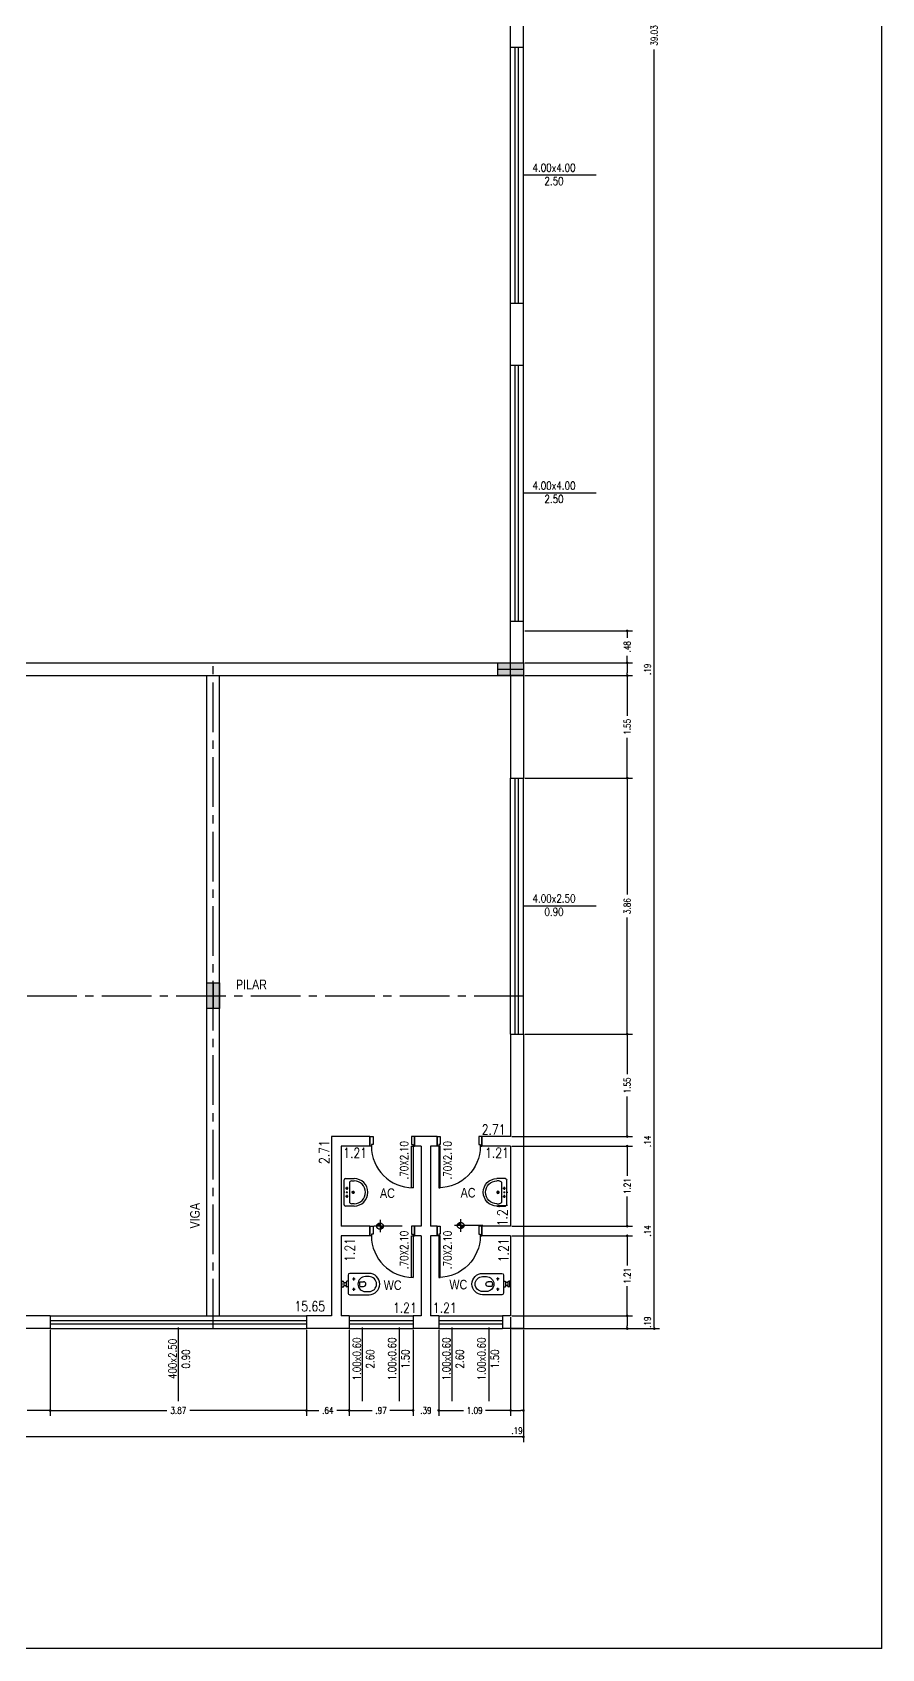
# Model space of a CAD drawing. Extents: x -4780 to 4154, y -1673 to 3208.
# Drawn here: x 899.28 to 912.11, y -478.19 to -453.79 of the extents above; entities that cross this region are included whole.
import ezdxf
from ezdxf.enums import TextEntityAlignment as Align

# ---------------------------------------------------------------- set-up
doc = ezdxf.new("R2010")
doc.units = 0
doc.header["$MEASUREMENT"] = 0
doc.header["$PDMODE"] = 34
doc.linetypes.add('CENTER2', pattern=[1.125, 0.75, -0.125, 0.125, -0.125])
for name, color, linetype in [('BIBLIOT', 1, 'Continuous'), ('COTAS', 5, 'Continuous'), ('FUND-ESTACA20T', 30, 'Continuous'), ('PENA01', 1, 'Continuous'), ('PENA02', 2, 'Continuous'), ('PENA025', 8, 'Continuous'), ('pena06', 4, 'Continuous'), ('VERMELHA', 10, 'Continuous')]:
    doc.layers.add(name, color=color, linetype=linetype)
doc.styles.add('ARIAL', font='txt', dxfattribs={"height": 0.35277})
doc.styles.add('ROMANS', font='romand.shx', dxfattribs={"width": 0.8})
doc.styles.add('STYLE1', font='romand.shx', dxfattribs={"width": 0.8})
doc.dimstyles.new('CORTE100', dxfattribs={"dimtxt": 0.1, "dimasz": 0.04, "dimexe": 0.08, "dimexo": 0.02, "dimgap": 0.05, "dimtad": 0, "dimzin": 4, "dimdsep": 46, "dimtxsty": 'ROMANS', "dimblk1": 'DOT', "dimblk2": 'DOT', "dimsah": 1, "dimcen": 0.09, "dimclrd": 30, "dimclre": 30, "dimclrt": 5, "dimadec": 0, "dimazin": 0, "dimtfac": 1, "dimtofl": 0, "dimtmove": 2, "dimatfit": 3, "dimldrblk": 'DOT', "dimfxl": 1, "dimtolj": 1, "dimtzin": 0, "dimarcsym": 0})
doc.dimstyles.new('INTERNA', dxfattribs={"dimscale": 0, "dimtxt": 0.15, "dimasz": 0.1, "dimexe": 0.1, "dimexo": 0.16, "dimgap": 0.09, "dimtad": 1, "dimzin": 4, "dimdsep": 46, "dimtxsty": 'ROMANS', "dimblk1": 'OBLIQUE', "dimblk2": 'OBLIQUE', "dimsah": 1, "dimcen": 0.09, "dimse1": 1, "dimse2": 1, "dimsd1": 1, "dimsd2": 1, "dimclrd": 4, "dimclre": 4, "dimadec": 0, "dimazin": 0, "dimtfac": 0.666667, "dimtofl": 0, "dimtmove": 2, "dimatfit": 3, "dimldrblk": 'OBLIQUE', "dimfxl": 1, "dimtolj": 1, "dimtzin": 0, "dimarcsym": 0})

# ---------------------------------------------------------------- blocks, each defined once
blk = doc.blocks.new('BACIA-5')
for p, q in [((-0.167, 0.438), (-0.167, 0.137)), ((-0.117, 0.438), (-0.117, 0.38)), ((-0.036, 0.292), (-0.036, 0.352)), ((0.036, 0.292), (0.036, 0.352)), ((0.117, 0.38), (0.117, 0.438)), ((0.166, 0.137), (0.166, 0.438)), ((-0.14, 0.11), (0.139, 0.11)), ((-0.058, 0.2), (-0.104, 0.2)), ((-0.081, 0.177), (-0.081, 0.223)), ((-0.045, 0.11), (-0.045, 0.092)), ((-0.045, 0.011), (-0.045, 0.029)), ((0.045, 0.011), (-0.045, 0.011)), ((-0.032, 0.078), (0.032, 0.078)), ((-0.032, 0.042), (0.032, 0.042)), ((-0.023, 0.042), (-0.023, 0.078)), ((0, 0.02), (0, 0)), ((0.022, 0.042), (0.022, 0.078)), ((0.045, 0.11), (0.045, 0.092)), ((0.045, 0.011), (0.045, 0.029)), ((0.104, 0.2), (0.058, 0.2)), ((0.081, 0.177), (0.081, 0.223))]:
    blk.add_line(p, q)
for centre in [(-0.081, 0.2), (0.081, 0.2)]:
    blk.add_circle(centre, 0.009)
for centre, radius, start, end in [((0, 0.438), 0.167, 0, 180), ((0, 0.438), 0.117, 0, 180), ((0, 0.38), 0.117, 180, 0), ((0, 0.352), 0.036, 0, 180), ((0, 0.388), 0.102, 249.3708, 290.6292), ((-0.14, 0.137), 0.027, 180, 270), ((-0.032, 0.092), 0.0135, 180, 270), ((-0.032, 0.029), 0.0135, 90, 180), ((0.032, 0.092), 0.0135, 270, 0), ((0.032, 0.029), 0.0135, 0, 90), ((0.139, 0.137), 0.027, 270, 0)]:
    blk.add_arc(centre, radius, start, end)
blk = doc.blocks.new('Lavatpeq')
for p, q in [((-0.193, 0), (0.193, 0)), ((0, -0.012), (0, 0.012)), ((-0.214, -0.156), (-0.214, -0.021)), ((-0.178, -0.156), (-0.178, -0.119)), ((0.143, -0.084), (-0.143, -0.084)), ((-0.041, -0.042), (-0.085, -0.042)), ((-0.063, -0.064), (-0.063, -0.02)), ((0.025, -0.14), (-0.025, -0.14)), ((0.012, -0.042), (-0.012, -0.042)), ((0, -0.054), (0, -0.03)), ((0, -0.165), (0, -0.114)), ((0.085, -0.042), (0.041, -0.042)), ((0.063, -0.064), (0.063, -0.02)), ((0.178, -0.119), (0.178, -0.156)), ((0.214, -0.021), (0.214, -0.156))]:
    blk.add_line(p, q)
for centre, radius in [((-0.063, -0.042), 0.0123), ((0, -0.14), 0.0158), ((0, -0.042), 0.007), ((0, -0.14), 0.00525), ((0.063, -0.042), 0.0123)]:
    blk.add_circle(centre, radius)
for centre, radius, start, end in [((-0.193, -0.021), 0.021, 90, 180), ((0, -0.156), 0.214, 180, 0), ((-0.143, -0.119), 0.035, 90, 180), ((0, -0.156), 0.178, 180, 0), ((0.143, -0.119), 0.035, 0, 90), ((0.193, -0.021), 0.021, 0, 90)]:
    blk.add_arc(centre, radius, start, end)
blk = doc.blocks.new('P6015')
for points in [[(0.025, 0.153), (0.025, 0.803), (0.05, 0.803), (0.05, 0.153)], [(0.05, 0.003), (0.05, 0.128), (0.025, 0.128), (0.025, 0.153), (0, 0.153), (0, 0.003)], [(0.65, 0.003), (0.65, 0.128), (0.675, 0.128), (0.675, 0.153), (0.7, 0.153), (0.7, 0.003)]]:
    blk.add_lwpolyline(points, close=True)
blk.add_arc((0.025, 0.153), 0.65, 0, 90)
blk = doc.blocks.new('DOT')
at = {"layer": 'PENA01', "color": 0, "linetype": 'ByBlock'}
blk.add_line((-0.5, 0), (-1, 0), dxfattribs=at)
at = {"layer": 'PENA01', "color": 0, "linetype": 'ByBlock', "const_width": 0.5}
blk.add_lwpolyline([(-0.25, 0, 1), (0.25, 0, 1)], format="xyb", close=True, dxfattribs=at)
blk = doc.blocks.new('*D393')
at = {"color": 30, "linetype": 'Continuous', "lineweight": -2, "transparency": 16777216}
for p, q in [((898.587, -473.376), (898.587, -474.671)), ((899.553, -473.376), (899.553, -474.671)), ((898.627, -474.591), (898.936, -474.591)), ((899.513, -474.591), (899.204, -474.591))]:
    blk.add_line(p, q, dxfattribs=at)
at = {"layer": 'DEFPOINTS', "color": 0, "linetype": 'Continuous', "transparency": 16777216}
for p in [(898.587, -473.356), (899.553, -473.356), (899.553, -474.591)]:
    blk.add_point(p, dxfattribs=at)
at = {"color": 30, "linetype": 'Continuous', "lineweight": -2, "transparency": 16777216, "xscale": 0.04, "yscale": 0.04, "zscale": 0.04, "rotation": 180}
blk.add_blockref('DOT', (898.587, -474.591), dxfattribs=at)
at = {"color": 30, "linetype": 'Continuous', "lineweight": -2, "transparency": 16777216, "xscale": 0.04, "yscale": 0.04, "zscale": 0.04}
blk.add_blockref('DOT', (899.553, -474.591), dxfattribs=at)
at = {"color": 5, "linetype": 'Continuous', "transparency": 16777216, "insert": (899.07, -474.591), "char_height": 0.1, "attachment_point": 5, "style": 'ROMANS'}
blk.add_mtext('\\A1;.97', dxfattribs=at)
blk = doc.blocks.new('*D394')
at = {"color": 30, "linetype": 'Continuous', "lineweight": -2, "transparency": 16777216}
for p, q in [((899.553, -473.395), (899.553, -474.671)), ((903.424, -473.376), (903.424, -474.671)), ((899.593, -474.591), (901.315, -474.591)), ((903.384, -474.591), (901.662, -474.591))]:
    blk.add_line(p, q, dxfattribs=at)
at = {"layer": 'DEFPOINTS', "color": 0, "linetype": 'Continuous', "transparency": 16777216}
for p in [(899.553, -473.375), (903.424, -473.356), (903.424, -474.591)]:
    blk.add_point(p, dxfattribs=at)
at = {"color": 30, "linetype": 'Continuous', "lineweight": -2, "transparency": 16777216, "xscale": 0.04, "yscale": 0.04, "zscale": 0.04, "rotation": 180}
blk.add_blockref('DOT', (899.553, -474.591), dxfattribs=at)
at = {"color": 30, "linetype": 'Continuous', "lineweight": -2, "transparency": 16777216, "xscale": 0.04, "yscale": 0.04, "zscale": 0.04}
blk.add_blockref('DOT', (903.424, -474.591), dxfattribs=at)
at = {"color": 5, "linetype": 'Continuous', "transparency": 16777216, "insert": (901.489, -474.591), "char_height": 0.1, "attachment_point": 5, "style": 'ROMANS'}
blk.add_mtext('\\A1;3.87', dxfattribs=at)
blk = doc.blocks.new('*D395')
at = {"color": 30, "linetype": 'Continuous', "lineweight": -2, "transparency": 16777216}
for p, q in [((903.424, -473.376), (903.424, -474.671)), ((904.067, -473.376), (904.067, -474.671)), ((903.464, -474.591), (903.61, -474.591)), ((904.027, -474.591), (903.881, -474.591))]:
    blk.add_line(p, q, dxfattribs=at)
at = {"layer": 'DEFPOINTS', "color": 0, "linetype": 'Continuous', "transparency": 16777216}
for p in [(903.424, -473.356), (904.067, -473.356), (904.067, -474.591)]:
    blk.add_point(p, dxfattribs=at)
at = {"color": 30, "linetype": 'Continuous', "lineweight": -2, "transparency": 16777216, "xscale": 0.04, "yscale": 0.04, "zscale": 0.04, "rotation": 180}
blk.add_blockref('DOT', (903.424, -474.591), dxfattribs=at)
at = {"color": 30, "linetype": 'Continuous', "lineweight": -2, "transparency": 16777216, "xscale": 0.04, "yscale": 0.04, "zscale": 0.04}
blk.add_blockref('DOT', (904.067, -474.591), dxfattribs=at)
at = {"color": 5, "linetype": 'Continuous', "transparency": 16777216, "insert": (903.746, -474.591), "char_height": 0.1, "attachment_point": 5, "style": 'ROMANS'}
blk.add_mtext('\\A1;.64', dxfattribs=at)
blk = doc.blocks.new('*D396')
at = {"color": 30, "linetype": 'Continuous', "lineweight": -2, "transparency": 16777216}
for p, q in [((904.067, -473.376), (904.067, -474.671)), ((905.033, -473.376), (905.033, -474.671)), ((904.107, -474.591), (904.416, -474.591)), ((904.993, -474.591), (904.684, -474.591))]:
    blk.add_line(p, q, dxfattribs=at)
at = {"layer": 'DEFPOINTS', "color": 0, "linetype": 'Continuous', "transparency": 16777216}
for p in [(904.067, -473.356), (905.033, -473.356), (904.067, -474.591)]:
    blk.add_point(p, dxfattribs=at)
at = {"color": 30, "linetype": 'Continuous', "lineweight": -2, "transparency": 16777216, "xscale": 0.04, "yscale": 0.04, "zscale": 0.04, "rotation": 180}
blk.add_blockref('DOT', (904.067, -474.591), dxfattribs=at)
at = {"color": 30, "linetype": 'Continuous', "lineweight": -2, "transparency": 16777216, "xscale": 0.04, "yscale": 0.04, "zscale": 0.04}
blk.add_blockref('DOT', (905.033, -474.591), dxfattribs=at)
at = {"color": 5, "linetype": 'Continuous', "transparency": 16777216, "insert": (904.55, -474.591), "char_height": 0.1, "attachment_point": 5, "style": 'ROMANS'}
blk.add_mtext('\\A1;.97', dxfattribs=at)
blk = doc.blocks.new('*D397')
at = {"color": 30, "linetype": 'Continuous', "lineweight": -2, "transparency": 16777216}
for p, q in [((905.033, -473.376), (905.033, -474.671)), ((905.42, -473.376), (905.42, -474.671)), ((904.993, -474.591), (904.953, -474.591)), ((905.46, -474.591), (905.5, -474.591))]:
    blk.add_line(p, q, dxfattribs=at)
at = {"layer": 'DEFPOINTS', "color": 0, "linetype": 'Continuous', "transparency": 16777216}
for p in [(905.033, -473.356), (905.42, -473.356), (905.42, -474.591)]:
    blk.add_point(p, dxfattribs=at)
at = {"color": 30, "linetype": 'Continuous', "lineweight": -2, "transparency": 16777216, "xscale": 0.04, "yscale": 0.04, "zscale": 0.04}
blk.add_blockref('DOT', (905.033, -474.591), dxfattribs=at)
at = {"color": 30, "linetype": 'Continuous', "lineweight": -2, "transparency": 16777216, "xscale": 0.04, "yscale": 0.04, "zscale": 0.04, "rotation": 180}
blk.add_blockref('DOT', (905.42, -474.591), dxfattribs=at)
at = {"color": 5, "linetype": 'Continuous', "transparency": 16777216, "insert": (905.227, -474.591), "char_height": 0.1, "attachment_point": 5, "style": 'ROMANS'}
blk.add_mtext('\\A1;.39', dxfattribs=at)
blk = doc.blocks.new('*D398')
at = {"color": 30, "linetype": 'Continuous', "lineweight": -2, "transparency": 16777216}
for p, q in [((906.507, -473.183), (906.507, -474.671)), ((905.42, -474.32), (905.42, -474.671)), ((905.46, -474.591), (905.797, -474.591)), ((906.467, -474.591), (906.129, -474.591))]:
    blk.add_line(p, q, dxfattribs=at)
at = {"layer": 'DEFPOINTS', "color": 0, "linetype": 'Continuous', "transparency": 16777216}
for p in [(906.507, -473.163), (905.42, -474.3), (905.42, -474.591)]:
    blk.add_point(p, dxfattribs=at)
at = {"color": 30, "linetype": 'Continuous', "lineweight": -2, "transparency": 16777216, "xscale": 0.04, "yscale": 0.04, "zscale": 0.04, "rotation": 180}
blk.add_blockref('DOT', (905.42, -474.591), dxfattribs=at)
at = {"color": 30, "linetype": 'Continuous', "lineweight": -2, "transparency": 16777216, "xscale": 0.04, "yscale": 0.04, "zscale": 0.04}
blk.add_blockref('DOT', (906.507, -474.591), dxfattribs=at)
at = {"color": 5, "linetype": 'Continuous', "transparency": 16777216, "insert": (905.963, -474.591), "char_height": 0.1, "attachment_point": 5, "style": 'ROMANS'}
blk.add_mtext('\\A1;1.09', dxfattribs=at)
blk = doc.blocks.new('*D399')
at = {"color": 30, "linetype": 'Continuous', "lineweight": -2, "transparency": 16777216}
for p, q in [((906.507, -473.183), (906.507, -474.671)), ((906.7, -473.376), (906.7, -474.671)), ((906.547, -474.591), (906.66, -474.591))]:
    blk.add_line(p, q, dxfattribs=at)
at = {"layer": 'DEFPOINTS', "color": 0, "linetype": 'Continuous', "transparency": 16777216}
for p in [(906.507, -473.163), (906.7, -473.356), (906.7, -474.591)]:
    blk.add_point(p, dxfattribs=at)
at = {"color": 30, "linetype": 'Continuous', "lineweight": -2, "transparency": 16777216, "xscale": 0.04, "yscale": 0.04, "zscale": 0.04, "rotation": 180}
blk.add_blockref('DOT', (906.507, -474.591), dxfattribs=at)
at = {"color": 30, "linetype": 'Continuous', "lineweight": -2, "transparency": 16777216, "xscale": 0.04, "yscale": 0.04, "zscale": 0.04}
blk.add_blockref('DOT', (906.7, -474.591), dxfattribs=at)
at = {"color": 5, "linetype": 'Continuous', "transparency": 16777216, "insert": (906.603, -474.896), "char_height": 0.1, "attachment_point": 5, "style": 'ROMANS'}
blk.add_mtext('\\A1;.19', dxfattribs=at)
blk = doc.blocks.new('*D414')
at = {"color": 30, "linetype": 'Continuous', "lineweight": -2, "transparency": 16777216}
for p, q in [((887.957, -474.611), (887.957, -475.071)), ((906.7, -474.611), (906.7, -475.071)), ((887.997, -474.991), (897.12, -474.991)), ((906.66, -474.991), (897.537, -474.991))]:
    blk.add_line(p, q, dxfattribs=at)
at = {"layer": 'DEFPOINTS', "color": 0, "linetype": 'Continuous', "transparency": 16777216}
for p in [(887.957, -474.591), (906.7, -474.591), (906.7, -474.991)]:
    blk.add_point(p, dxfattribs=at)
at = {"color": 30, "linetype": 'Continuous', "lineweight": -2, "transparency": 16777216, "xscale": 0.04, "yscale": 0.04, "zscale": 0.04, "rotation": 180}
blk.add_blockref('DOT', (887.957, -474.991), dxfattribs=at)
at = {"color": 30, "linetype": 'Continuous', "lineweight": -2, "transparency": 16777216, "xscale": 0.04, "yscale": 0.04, "zscale": 0.04}
blk.add_blockref('DOT', (906.7, -474.991), dxfattribs=at)
at = {"color": 5, "linetype": 'Continuous', "transparency": 16777216, "insert": (897.329, -474.991), "char_height": 0.1, "attachment_point": 5, "style": 'ROMANS'}
blk.add_mtext('\\A1;18.74', dxfattribs=at)
blk = doc.blocks.new('*D425')
at = {"color": 30, "linetype": 'Continuous', "lineweight": -2, "transparency": 16777216}
for p, q in [((906.72, -462.825), (908.347, -462.825)), ((908.267, -462.865), (908.267, -462.933)), ((908.267, -463.268), (908.267, -463.201)), ((906.72, -463.308), (908.347, -463.308))]:
    blk.add_line(p, q, dxfattribs=at)
at = {"layer": 'DEFPOINTS', "color": 0, "linetype": 'Continuous', "transparency": 16777216}
for p in [(906.7, -462.825), (906.7, -463.308), (908.267, -463.308)]:
    blk.add_point(p, dxfattribs=at)
at = {"color": 30, "linetype": 'Continuous', "lineweight": -2, "transparency": 16777216, "xscale": 0.04, "yscale": 0.04, "zscale": 0.04}
for p, rotation in [((908.267, -462.825), 90), ((908.267, -463.308), 270)]:
    blk.add_blockref('DOT', p, dxfattribs=dict(at, rotation=rotation))
at = {"color": 5, "linetype": 'Continuous', "transparency": 16777216, "insert": (908.267, -463.067), "char_height": 0.1, "attachment_point": 5, "rotation": 90, "style": 'ROMANS'}
blk.add_mtext('\\A1;.48', dxfattribs=at)
blk = doc.blocks.new('*D426')
at = {"color": 30, "linetype": 'Continuous', "lineweight": -2, "transparency": 16777216}
for p, q in [((906.72, -463.308), (908.347, -463.308)), ((908.267, -463.348), (908.267, -463.461)), ((906.72, -463.501), (908.347, -463.501))]:
    blk.add_line(p, q, dxfattribs=at)
at = {"layer": 'DEFPOINTS', "color": 0, "linetype": 'Continuous', "transparency": 16777216}
for p in [(906.7, -463.308), (906.7, -463.501), (908.267, -463.501)]:
    blk.add_point(p, dxfattribs=at)
at = {"color": 30, "linetype": 'Continuous', "lineweight": -2, "transparency": 16777216, "xscale": 0.04, "yscale": 0.04, "zscale": 0.04}
for p, rotation in [((908.267, -463.308), 90), ((908.267, -463.501), 270)]:
    blk.add_blockref('DOT', p, dxfattribs=dict(at, rotation=rotation))
at = {"color": 5, "linetype": 'Continuous', "transparency": 16777216, "insert": (908.572, -463.405), "char_height": 0.1, "attachment_point": 5, "rotation": 90, "style": 'ROMANS'}
blk.add_mtext('\\A1;.19', dxfattribs=at)
blk = doc.blocks.new('*D427')
at = {"color": 30, "linetype": 'Continuous', "lineweight": -2, "transparency": 16777216}
for p, q in [((906.72, -463.501), (908.347, -463.501)), ((908.267, -463.541), (908.267, -464.106)), ((908.267, -465.007), (908.267, -464.442)), ((906.72, -465.047), (908.347, -465.047))]:
    blk.add_line(p, q, dxfattribs=at)
at = {"layer": 'DEFPOINTS', "color": 0, "linetype": 'Continuous', "transparency": 16777216}
for p in [(906.7, -463.501), (906.7, -465.047), (908.267, -465.047)]:
    blk.add_point(p, dxfattribs=at)
at = {"color": 30, "linetype": 'Continuous', "lineweight": -2, "transparency": 16777216, "xscale": 0.04, "yscale": 0.04, "zscale": 0.04}
for p, rotation in [((908.267, -463.501), 90), ((908.267, -465.047), 270)]:
    blk.add_blockref('DOT', p, dxfattribs=dict(at, rotation=rotation))
at = {"color": 5, "linetype": 'Continuous', "transparency": 16777216, "insert": (908.267, -464.274), "char_height": 0.1, "attachment_point": 5, "rotation": 90, "style": 'ROMANS'}
blk.add_mtext('\\A1;1.55', dxfattribs=at)
blk = doc.blocks.new('*D428')
at = {"color": 30, "linetype": 'Continuous', "lineweight": -2, "transparency": 16777216}
for p, q in [((906.72, -465.047), (908.347, -465.047)), ((908.267, -465.087), (908.267, -466.806)), ((908.267, -468.872), (908.267, -467.153)), ((906.72, -468.912), (908.347, -468.912))]:
    blk.add_line(p, q, dxfattribs=at)
at = {"layer": 'DEFPOINTS', "color": 0, "linetype": 'Continuous', "transparency": 16777216}
for p in [(906.7, -465.047), (906.7, -468.912), (908.267, -468.912)]:
    blk.add_point(p, dxfattribs=at)
at = {"color": 30, "linetype": 'Continuous', "lineweight": -2, "transparency": 16777216, "xscale": 0.04, "yscale": 0.04, "zscale": 0.04}
for p, rotation in [((908.267, -465.047), 90), ((908.267, -468.912), 270)]:
    blk.add_blockref('DOT', p, dxfattribs=dict(at, rotation=rotation))
at = {"color": 5, "linetype": 'Continuous', "transparency": 16777216, "insert": (908.267, -466.979), "char_height": 0.1, "attachment_point": 5, "rotation": 90, "style": 'ROMANS'}
blk.add_mtext('\\A1;3.86', dxfattribs=at)
blk = doc.blocks.new('*D429')
at = {"color": 30, "linetype": 'Continuous', "lineweight": -2, "transparency": 16777216}
for p, q in [((906.72, -468.912), (908.347, -468.912)), ((908.267, -468.952), (908.267, -469.516)), ((908.267, -470.417), (908.267, -469.853)), ((906.527, -470.457), (908.347, -470.457))]:
    blk.add_line(p, q, dxfattribs=at)
at = {"layer": 'DEFPOINTS', "color": 0, "linetype": 'Continuous', "transparency": 16777216}
for p in [(906.7, -468.912), (906.507, -470.457), (908.267, -470.457)]:
    blk.add_point(p, dxfattribs=at)
at = {"color": 30, "linetype": 'Continuous', "lineweight": -2, "transparency": 16777216, "xscale": 0.04, "yscale": 0.04, "zscale": 0.04}
for p, rotation in [((908.267, -468.912), 90), ((908.267, -470.457), 270)]:
    blk.add_blockref('DOT', p, dxfattribs=dict(at, rotation=rotation))
at = {"color": 5, "linetype": 'Continuous', "transparency": 16777216, "insert": (908.267, -469.685), "char_height": 0.1, "attachment_point": 5, "rotation": 90, "style": 'ROMANS'}
blk.add_mtext('\\A1;1.55', dxfattribs=at)
blk = doc.blocks.new('*D430')
at = {"color": 30, "linetype": 'Continuous', "lineweight": -2, "transparency": 16777216}
for p, q in [((906.527, -470.457), (908.347, -470.457)), ((908.267, -470.417), (908.267, -470.377)), ((906.527, -470.602), (908.347, -470.602)), ((908.267, -470.642), (908.267, -470.682))]:
    blk.add_line(p, q, dxfattribs=at)
at = {"layer": 'DEFPOINTS', "color": 0, "linetype": 'Continuous', "transparency": 16777216}
for p in [(906.507, -470.457), (906.507, -470.602), (908.267, -470.602)]:
    blk.add_point(p, dxfattribs=at)
at = {"color": 30, "linetype": 'Continuous', "lineweight": -2, "transparency": 16777216, "xscale": 0.04, "yscale": 0.04, "zscale": 0.04}
for p, rotation in [((908.267, -470.457), 270), ((908.267, -470.602), 90)]:
    blk.add_blockref('DOT', p, dxfattribs=dict(at, rotation=rotation))
at = {"color": 5, "linetype": 'Continuous', "transparency": 16777216, "insert": (908.572, -470.53), "char_height": 0.1, "attachment_point": 5, "rotation": 90, "style": 'ROMANS'}
blk.add_mtext('\\A1;.14', dxfattribs=at)
blk = doc.blocks.new('*D431')
at = {"color": 30, "linetype": 'Continuous', "lineweight": -2, "transparency": 16777216}
for p, q in [((906.527, -470.602), (908.347, -470.602)), ((908.267, -470.642), (908.267, -471.05)), ((908.267, -471.77), (908.267, -471.363)), ((906.527, -471.81), (908.347, -471.81))]:
    blk.add_line(p, q, dxfattribs=at)
at = {"layer": 'DEFPOINTS', "color": 0, "linetype": 'Continuous', "transparency": 16777216}
for p in [(906.507, -470.602), (906.507, -471.81), (908.267, -471.81)]:
    blk.add_point(p, dxfattribs=at)
at = {"color": 30, "linetype": 'Continuous', "lineweight": -2, "transparency": 16777216, "xscale": 0.04, "yscale": 0.04, "zscale": 0.04}
for p, rotation in [((908.267, -470.602), 90), ((908.267, -471.81), 270)]:
    blk.add_blockref('DOT', p, dxfattribs=dict(at, rotation=rotation))
at = {"color": 5, "linetype": 'Continuous', "transparency": 16777216, "insert": (908.267, -471.206), "char_height": 0.1, "attachment_point": 5, "rotation": 90, "style": 'ROMANS'}
blk.add_mtext('\\A1;1.21', dxfattribs=at)
blk = doc.blocks.new('*D432')
at = {"color": 30, "linetype": 'Continuous', "lineweight": -2, "transparency": 16777216}
for p, q in [((908.267, -471.77), (908.267, -471.73)), ((906.527, -471.81), (908.347, -471.81)), ((906.527, -471.955), (908.347, -471.955)), ((908.267, -471.995), (908.267, -472.035))]:
    blk.add_line(p, q, dxfattribs=at)
at = {"layer": 'DEFPOINTS', "color": 0, "linetype": 'Continuous', "transparency": 16777216}
for p in [(906.507, -471.81), (906.507, -471.955), (908.267, -471.955)]:
    blk.add_point(p, dxfattribs=at)
at = {"color": 30, "linetype": 'Continuous', "lineweight": -2, "transparency": 16777216, "xscale": 0.04, "yscale": 0.04, "zscale": 0.04}
for p, rotation in [((908.267, -471.81), 270), ((908.267, -471.955), 90)]:
    blk.add_blockref('DOT', p, dxfattribs=dict(at, rotation=rotation))
at = {"color": 5, "linetype": 'Continuous', "transparency": 16777216, "insert": (908.572, -471.882), "char_height": 0.1, "attachment_point": 5, "rotation": 90, "style": 'ROMANS'}
blk.add_mtext('\\A1;.14', dxfattribs=at)
blk = doc.blocks.new('*D433')
at = {"color": 30, "linetype": 'Continuous', "lineweight": -2, "transparency": 16777216}
for p, q in [((906.527, -471.955), (908.347, -471.955)), ((908.267, -471.995), (908.267, -472.402)), ((908.267, -473.123), (908.267, -472.715)), ((906.527, -473.163), (908.347, -473.163))]:
    blk.add_line(p, q, dxfattribs=at)
at = {"layer": 'DEFPOINTS', "color": 0, "linetype": 'Continuous', "transparency": 16777216}
for p in [(906.507, -471.955), (906.507, -473.163), (908.267, -473.163)]:
    blk.add_point(p, dxfattribs=at)
at = {"color": 30, "linetype": 'Continuous', "lineweight": -2, "transparency": 16777216, "xscale": 0.04, "yscale": 0.04, "zscale": 0.04}
for p, rotation in [((908.267, -471.955), 90), ((908.267, -473.163), 270)]:
    blk.add_blockref('DOT', p, dxfattribs=dict(at, rotation=rotation))
at = {"color": 5, "linetype": 'Continuous', "transparency": 16777216, "insert": (908.267, -472.559), "char_height": 0.1, "attachment_point": 5, "rotation": 90, "style": 'ROMANS'}
blk.add_mtext('\\A1;1.21', dxfattribs=at)
blk = doc.blocks.new('*D434')
at = {"color": 30, "linetype": 'Continuous', "lineweight": -2, "transparency": 16777216}
for p, q in [((906.527, -473.163), (908.347, -473.163)), ((908.267, -473.203), (908.267, -473.316)), ((906.527, -473.356), (908.347, -473.356))]:
    blk.add_line(p, q, dxfattribs=at)
at = {"layer": 'DEFPOINTS', "color": 0, "linetype": 'Continuous', "transparency": 16777216}
for p in [(906.507, -473.163), (906.507, -473.356), (908.267, -473.356)]:
    blk.add_point(p, dxfattribs=at)
at = {"color": 30, "linetype": 'Continuous', "lineweight": -2, "transparency": 16777216, "xscale": 0.04, "yscale": 0.04, "zscale": 0.04}
for p, rotation in [((908.267, -473.163), 90), ((908.267, -473.356), 270)]:
    blk.add_blockref('DOT', p, dxfattribs=dict(at, rotation=rotation))
at = {"color": 5, "linetype": 'Continuous', "transparency": 16777216, "insert": (908.572, -473.259), "char_height": 0.1, "attachment_point": 5, "rotation": 90, "style": 'ROMANS'}
blk.add_mtext('\\A1;.19', dxfattribs=at)
blk = doc.blocks.new('*D435')
at = {"color": 30, "linetype": 'Continuous', "lineweight": -2, "transparency": 16777216}
for p, q in [((908.287, -434.325), (908.756, -434.325)), ((908.676, -434.365), (908.676, -453.628)), ((908.676, -473.316), (908.676, -454.052)), ((908.287, -473.356), (908.756, -473.356))]:
    blk.add_line(p, q, dxfattribs=at)
at = {"layer": 'DEFPOINTS', "color": 0, "linetype": 'Continuous', "transparency": 16777216}
for p in [(908.267, -434.325), (908.267, -473.356), (908.676, -473.356)]:
    blk.add_point(p, dxfattribs=at)
at = {"color": 30, "linetype": 'Continuous', "lineweight": -2, "transparency": 16777216, "xscale": 0.04, "yscale": 0.04, "zscale": 0.04}
for p, rotation in [((908.676, -434.325), 90), ((908.676, -473.356), 270)]:
    blk.add_blockref('DOT', p, dxfattribs=dict(at, rotation=rotation))
at = {"color": 5, "linetype": 'Continuous', "transparency": 16777216, "insert": (908.676, -453.84), "char_height": 0.1, "attachment_point": 5, "rotation": 90, "style": 'ROMANS'}
blk.add_mtext('\\A1;39.03', dxfattribs=at)
blk = doc.blocks.new('*D436')
at = {"layer": 'DEFPOINTS', "color": 0, "linetype": 'Continuous', "transparency": 16777216}
for p in [(888.151, -473.163), (903.801, -473.018), (903.801, -473.163)]:
    blk.add_point(p, dxfattribs=at)
at = {"layer": 'COTAS', "color": 0, "linetype": 'Continuous', "transparency": 16777216, "insert": (903.473, -473.018), "char_height": 0.15, "attachment_point": 5, "style": 'ROMANS'}
blk.add_mtext('\\A1;15.65', dxfattribs=at)
blk = doc.blocks.new('_OBLIQUE')
at = {"color": 0, "linetype": 'ByBlock'}
blk.add_line((-0.5, -0.5), (0.5, 0.5), dxfattribs=at)
blk = doc.blocks.new('*D437')
at = {"layer": 'DEFPOINTS', "color": 0, "linetype": 'Continuous', "transparency": 16777216}
for p in [(903.801, -470.457), (903.692, -473.163), (903.801, -473.163)]:
    blk.add_point(p, dxfattribs=at)
at = {"layer": 'COTAS', "color": 0, "linetype": 'Continuous', "transparency": 16777216, "insert": (903.692, -470.693), "char_height": 0.15, "attachment_point": 5, "rotation": 90, "style": 'ROMANS'}
blk.add_mtext('\\A1;2.71', dxfattribs=at)
blk = doc.blocks.new('*D438')
at = {"layer": 'DEFPOINTS', "color": 0, "linetype": 'Continuous', "transparency": 16777216}
for p in [(903.801, -470.457), (906.507, -470.351), (906.507, -470.457)]:
    blk.add_point(p, dxfattribs=at)
at = {"layer": 'COTAS', "color": 0, "linetype": 'Continuous', "transparency": 16777216, "insert": (906.25, -470.351), "char_height": 0.15, "attachment_point": 5, "style": 'ROMANS'}
blk.add_mtext('\\A1;2.71', dxfattribs=at)
blk = doc.blocks.new('*D439')
at = {"layer": 'DEFPOINTS', "color": 0, "linetype": 'Continuous', "transparency": 16777216}
for p in [(903.946, -470.602), (903.946, -470.705), (905.154, -470.602)]:
    blk.add_point(p, dxfattribs=at)
at = {"layer": 'COTAS', "color": 0, "linetype": 'Continuous', "transparency": 16777216, "insert": (904.158, -470.705), "char_height": 0.15, "attachment_point": 5, "style": 'ROMANS'}
blk.add_mtext('\\A1;1.21', dxfattribs=at)
blk = doc.blocks.new('*D440')
at = {"layer": 'DEFPOINTS', "color": 0, "linetype": 'Continuous', "transparency": 16777216}
for p in [(905.299, -470.602), (906.507, -470.602), (906.507, -470.702)]:
    blk.add_point(p, dxfattribs=at)
at = {"layer": 'COTAS', "color": 0, "linetype": 'Continuous', "transparency": 16777216, "insert": (906.3, -470.702), "char_height": 0.15, "attachment_point": 5, "style": 'ROMANS'}
blk.add_mtext('\\A1;1.21', dxfattribs=at)
blk = doc.blocks.new('*D441')
at = {"layer": 'DEFPOINTS', "color": 0, "linetype": 'Continuous', "transparency": 16777216}
for p in [(906.507, -470.602), (906.382, -471.81), (906.507, -471.81)]:
    blk.add_point(p, dxfattribs=at)
at = {"layer": 'COTAS', "color": 0, "linetype": 'Continuous', "transparency": 16777216, "insert": (906.382, -471.632), "char_height": 0.15, "attachment_point": 5, "rotation": 90, "style": 'ROMANS'}
blk.add_mtext('\\A1;1.21', dxfattribs=at)
blk = doc.blocks.new('*D442')
at = {"layer": 'DEFPOINTS', "color": 0, "linetype": 'Continuous', "transparency": 16777216}
for p in [(906.4, -471.955), (906.526, -471.955), (906.526, -473.163)]:
    blk.add_point(p, dxfattribs=at)
at = {"layer": 'COTAS', "color": 0, "linetype": 'Continuous', "transparency": 16777216, "insert": (906.4, -472.174), "char_height": 0.15, "attachment_point": 5, "rotation": 90, "style": 'ROMANS'}
blk.add_mtext('\\A1;1.21', dxfattribs=at)
blk = doc.blocks.new('*D443')
at = {"layer": 'DEFPOINTS', "color": 0, "linetype": 'Continuous', "transparency": 16777216}
for p in [(903.946, -471.955), (903.946, -473.163), (904.077, -473.163)]:
    blk.add_point(p, dxfattribs=at)
at = {"layer": 'COTAS', "color": 0, "linetype": 'Continuous', "transparency": 16777216, "insert": (904.077, -472.169), "char_height": 0.15, "attachment_point": 5, "rotation": 90, "style": 'ROMANS'}
blk.add_mtext('\\A1;1.21', dxfattribs=at)
blk = doc.blocks.new('*D444')
at = {"layer": 'DEFPOINTS', "color": 0, "linetype": 'Continuous', "transparency": 16777216}
for p in [(903.946, -473.163), (905.154, -473.041), (905.154, -473.163)]:
    blk.add_point(p, dxfattribs=at)
at = {"layer": 'COTAS', "color": 0, "linetype": 'Continuous', "transparency": 16777216, "insert": (904.91, -473.041), "char_height": 0.15, "attachment_point": 5, "style": 'ROMANS'}
blk.add_mtext('\\A1;1.21', dxfattribs=at)
blk = doc.blocks.new('*D445')
at = {"layer": 'DEFPOINTS', "color": 0, "linetype": 'Continuous', "transparency": 16777216}
for p in [(905.299, -473.042), (905.299, -473.163), (906.507, -473.163)]:
    blk.add_point(p, dxfattribs=at)
at = {"layer": 'COTAS', "color": 0, "linetype": 'Continuous', "transparency": 16777216, "insert": (905.513, -473.042), "char_height": 0.15, "attachment_point": 5, "style": 'ROMANS'}
blk.add_mtext('\\A1;1.21', dxfattribs=at)
blk = doc.blocks.new('*D447')
at = {"layer": 'DEFPOINTS', "color": 0, "linetype": 'Continuous', "transparency": 16777216}
for p in [(888.151, -463.501), (906.507, -463.501), (906.507, -463.646)]:
    blk.add_point(p, dxfattribs=at)
at = {"layer": 'COTAS', "color": 0, "linetype": 'Continuous', "transparency": 16777216, "insert": (898.759, -463.646), "char_height": 0.15, "attachment_point": 5, "style": 'ROMANS'}
blk.add_mtext('\\A1;18.36', dxfattribs=at)

msp = doc.modelspace()

# ---------------------------------------------------------------- hatches: boundary and pattern name
at = {"layer": 'COTAS', "linetype": 'Continuous'}
h = msp.add_hatch(color=256, dxfattribs=at)
h.paths.add_polyline_path([(902.014, -468.139), (901.918, -468.139), (901.918, -468.332), (902.014, -468.332)])
h.paths.add_polyline_path([(902.111, -468.139), (902.014, -468.139), (902.014, -468.332), (902.111, -468.332)])
h.paths.add_polyline_path([(902.111, -468.332), (902.014, -468.332), (902.014, -468.525), (902.111, -468.525)])
h.paths.add_polyline_path([(902.014, -468.332), (901.918, -468.332), (901.918, -468.525), (902.014, -468.525)])
at = {"layer": 'FUND-ESTACA20T', "linetype": 'Continuous'}
h = msp.add_hatch(color=256, dxfattribs=at)
h.paths.add_polyline_path([(906.507, -463.308), (906.507, -463.405), (906.7, -463.405), (906.7, -463.308)])
h.paths.add_polyline_path([(906.507, -463.405), (906.507, -463.501), (906.7, -463.501), (906.7, -463.405)])
h.paths.add_polyline_path([(906.313, -463.405), (906.313, -463.501), (906.507, -463.501), (906.507, -463.405)])
h.paths.add_polyline_path([(906.313, -463.308), (906.313, -463.405), (906.507, -463.405), (906.507, -463.308)])
at = {"layer": 'PENA01'}
h = msp.add_hatch(color=256, dxfattribs=at)
h.paths.add_polyline_path([(904.484, -471.808), (904.532, -471.808), (904.534, -471.807), (904.534, -471.759, 0.414214)])
h.paths.add_polyline_path([(904.534, -471.808), (904.534, -471.858, 0.414214), (904.583, -471.808)])
h = msp.add_hatch(color=256, dxfattribs=at)
h.paths.add_polyline_path([(905.702, -471.8), (905.75, -471.8), (905.752, -471.799), (905.752, -471.751, 0.414214)])
h.paths.add_polyline_path([(905.752, -471.8), (905.752, -471.85, 0.414214), (905.801, -471.8)])
at = {"layer": 'VERMELHA'}
for points in [[(906.7, -455.939, 1), (906.7, -455.961, 1)], [(906.7, -460.737, 1), (906.7, -460.759, 1)], [(906.7, -466.969, 1), (906.7, -466.99, 1)], [(901.499, -473.352, 1), (901.478, -473.352, 1)], [(901.499, -473.352, 1), (901.478, -473.352, 1)], [(904.281, -473.352, 1), (904.26, -473.352, 1)], [(904.819, -473.352, -1), (904.841, -473.352, -1)], [(905.634, -473.352, 1), (905.612, -473.352, 1)], [(906.172, -473.352, -1), (906.193, -473.352, -1)]]:
    msp.add_hatch(color=256, dxfattribs=at).paths.add_polyline_path(points)

# ---------------------------------------------------------------- linework, layer by layer
at = {"layer": 'COTAS', "linetype": 'Continuous'}
for p, q in [((901.918, -468.139), (902.111, -468.139)), ((901.918, -468.525), (901.918, -468.139)), ((901.918, -468.332), (902.111, -468.332)), ((902.014, -468.139), (902.014, -468.525)), ((902.111, -468.139), (902.111, -468.525)), ((902.111, -468.525), (901.918, -468.525))]:
    msp.add_line(p, q, dxfattribs=at)
at = {"layer": 'FUND-ESTACA20T', "linetype": 'Continuous'}
for p, q in [((906.313, -463.308), (906.7, -463.308)), ((906.313, -463.501), (906.313, -463.308)), ((906.313, -463.405), (906.7, -463.405)), ((906.507, -463.501), (906.507, -463.308)), ((906.7, -463.308), (906.7, -463.501)), ((906.7, -463.501), (906.313, -463.501))]:
    msp.add_line(p, q, dxfattribs=at)
at = {"layer": 'PENA01'}
for p, q in [((906.507, -457.882), (906.507, -454.018)), ((906.7, -457.882), (906.7, -454.018)), ((907.8, -455.95), (906.689, -455.95)), ((906.507, -462.68), (906.507, -458.816)), ((906.7, -462.68), (906.7, -458.816)), ((907.8, -460.748), (906.689, -460.748)), ((906.507, -468.912), (906.507, -465.047)), ((906.7, -468.912), (906.7, -465.047)), ((907.8, -466.979), (906.689, -466.979)), ((904.534, -471.714), (904.534, -471.902)), ((905.752, -471.706), (905.752, -471.895)), ((904.869, -471.808), (904.441, -471.808)), ((904.532, -471.808), (904.534, -471.807)), ((906.087, -471.8), (905.658, -471.8)), ((905.75, -471.8), (905.752, -471.799)), ((899.553, -473.163), (903.424, -473.163)), ((904.067, -473.163), (905.033, -473.163)), ((905.42, -473.163), (906.386, -473.163)), ((899.553, -473.356), (903.424, -473.356)), ((901.489, -474.452), (901.489, -473.341)), ((904.067, -473.356), (905.033, -473.356)), ((904.271, -474.452), (904.271, -473.341)), ((904.83, -474.452), (904.83, -473.341)), ((905.42, -473.356), (906.386, -473.356)), ((905.623, -474.452), (905.623, -473.341)), ((906.182, -474.452), (906.182, -473.341))]:
    msp.add_line(p, q, dxfattribs=at)
for centre in [(904.534, -471.808), (905.752, -471.8)]:
    msp.add_circle(centre, 0.0494, dxfattribs=at)
at = {"layer": 'PENA02'}
for p, q in [((912.11, -478.186), (912.11, -434.325)), ((906.577, -457.882), (906.577, -454.018)), ((906.626, -457.882), (906.626, -454.018)), ((906.577, -462.68), (906.577, -458.816)), ((906.626, -462.68), (906.626, -458.816)), ((901.918, -473.163), (901.918, -463.501)), ((902.111, -473.163), (902.111, -463.501)), ((906.577, -468.912), (906.577, -465.047)), ((906.626, -468.912), (906.626, -465.047)), ((899.553, -473.233), (903.424, -473.233)), ((904.067, -473.233), (905.033, -473.233)), ((905.42, -473.233), (906.386, -473.233)), ((899.553, -473.282), (903.424, -473.282)), ((904.067, -473.282), (905.033, -473.282)), ((905.42, -473.282), (906.386, -473.282)), ((912.11, -478.186), (887.957, -478.186))]:
    msp.add_line(p, q, dxfattribs=at)
at = {"layer": 'PENA02', "linetype": 'CENTER2'}
for p, q in [((902.014, -473.356), (902.014, -463.308)), ((887.957, -468.332), (906.7, -468.332))]:
    msp.add_line(p, q, dxfattribs=at)
at = {"layer": 'pena06'}
for p, q in [((906.507, -454.034), (906.507, -452.826)), ((906.7, -454.034), (906.7, -452.826)), ((906.507, -454.018), (906.7, -454.018)), ((906.507, -457.882), (906.7, -457.882)), ((906.507, -458.816), (906.507, -457.882)), ((906.7, -458.816), (906.7, -457.882)), ((906.507, -458.816), (906.7, -458.816)), ((906.507, -463.308), (906.507, -462.68)), ((906.507, -462.68), (906.7, -462.68)), ((906.7, -463.308), (906.7, -462.68)), ((897.812, -463.308), (903.657, -463.308)), ((903.657, -463.308), (906.7, -463.308)), ((906.7, -463.308), (906.7, -465.047)), ((897.812, -463.501), (906.7, -463.501)), ((906.507, -463.501), (906.507, -465.047)), ((906.507, -465.047), (906.7, -465.047)), ((906.507, -468.912), (906.507, -470.119)), ((906.507, -468.912), (906.7, -468.912)), ((906.7, -468.912), (906.7, -471.327)), ((906.507, -470.119), (906.507, -470.457)), ((903.801, -470.457), (903.801, -473.163)), ((904.381, -470.457), (903.801, -470.457)), ((904.381, -470.457), (904.381, -470.602)), ((905.057, -470.457), (905.057, -470.602)), ((905.396, -470.457), (905.057, -470.457)), ((905.396, -470.457), (905.396, -470.602)), ((906.507, -470.457), (906.072, -470.457)), ((906.072, -470.457), (906.072, -470.602)), ((903.946, -470.602), (903.946, -471.81)), ((904.381, -470.602), (903.946, -470.602)), ((905.154, -470.602), (905.057, -470.602)), ((905.154, -470.602), (905.154, -471.81)), ((905.299, -470.602), (905.299, -471.81)), ((905.396, -470.602), (905.299, -470.602)), ((906.507, -470.602), (906.072, -470.602)), ((906.507, -470.602), (906.507, -471.327)), ((906.507, -471.327), (906.507, -471.713)), ((906.7, -471.327), (906.7, -472.921)), ((906.507, -471.713), (906.507, -471.81)), ((904.381, -471.81), (903.946, -471.81)), ((903.946, -471.955), (903.946, -473.163)), ((904.381, -471.955), (903.946, -471.955)), ((904.381, -471.81), (904.381, -471.955)), ((905.154, -471.81), (905.057, -471.81)), ((905.057, -471.81), (905.057, -471.955)), ((905.154, -471.955), (905.057, -471.955)), ((905.154, -471.955), (905.154, -473.163)), ((905.396, -471.81), (905.299, -471.81)), ((905.299, -471.955), (905.299, -473.163)), ((905.396, -471.955), (905.299, -471.955)), ((905.396, -471.81), (905.396, -471.955)), ((906.507, -471.81), (906.072, -471.81)), ((906.072, -471.81), (906.072, -471.955)), ((906.507, -471.955), (906.072, -471.955)), ((906.507, -471.955), (906.507, -473.163)), ((906.7, -472.921), (906.7, -473.356)), ((899.553, -473.163), (898.587, -473.163)), ((899.553, -473.163), (899.553, -473.356)), ((903.801, -473.163), (903.424, -473.163)), ((903.424, -473.163), (903.424, -473.356)), ((904.067, -473.163), (903.946, -473.163)), ((904.067, -473.163), (904.067, -473.356)), ((905.154, -473.163), (905.033, -473.163)), ((905.033, -473.163), (905.033, -473.356)), ((905.396, -473.163), (905.299, -473.163)), ((905.42, -473.163), (905.396, -473.163)), ((905.42, -473.163), (905.42, -473.356)), ((906.507, -473.163), (906.386, -473.163)), ((906.386, -473.163), (906.386, -473.356)), ((899.553, -473.356), (898.587, -473.356)), ((904.067, -473.356), (903.424, -473.356)), ((905.42, -473.356), (905.033, -473.356)), ((906.7, -473.356), (906.386, -473.356))]:
    msp.add_line(p, q, dxfattribs=at)

# ---------------------------------------------------------------- block references
at = {"layer": 'BIBLIOT', "yscale": 0.9661096453759734, "zscale": 0.9661096453759734}
for name, p, xscale, rotation in [('Lavatpeq', (903.992, -471.299), 0.9661096453759734, 89.99999999999999), ('Lavatpeq', (906.451, -471.299), -0.9661096453759734, 270), ('BACIA-5', (903.946, -472.684), 0.9661096453759734, 270), ('BACIA-5', (906.507, -472.684), -0.9661096453759734, 90)]:
    msp.add_blockref(name, p, dxfattribs=dict(at, xscale=xscale, rotation=rotation))
at = {"layer": 'PENA02', "yscale": 0.9661096453759734, "zscale": 0.9661096453759734}
for p, xscale, rotation in [((905.057, -470.455), 0.9661096453759734, 180.0000000000064), ((905.396, -470.455), -0.9661096453759734, 180), ((905.057, -471.807), 0.9661096453759734, 180.0000000000064), ((905.396, -471.807), -0.9661096453759734, 180)]:
    msp.add_blockref('P6015', p, dxfattribs=dict(at, xscale=xscale, rotation=rotation))

# ---------------------------------------------------------------- texts
at = {"layer": 'COTAS', "char_height": 0.1208, "width": 1.67649, "attachment_point": 5, "style": 'ROMANS'}
for s, insert in [('4.00x4.00\\P2.50', (907.162, -455.936)), ('4.00x4.00\\P2.50', (907.162, -460.734)), ('4.00x2.50\\P0.90', (907.162, -466.965))]:
    msp.add_mtext(s, dxfattribs=dict(at, insert=insert))
at = {"layer": 'COTAS', "color": 5, "char_height": 0.07246, "attachment_point": 5, "rotation": 90, "style": 'STYLE1'}
for insert in [(904.898, -470.816), (905.555, -470.816), (904.898, -472.168), (905.555, -472.168)]:
    msp.add_mtext('\\A1;{\\H1.667x;.70X2.10}', dxfattribs=dict(at, insert=insert))
at = {"layer": 'COTAS', "width": 1.67649, "attachment_point": 5, "rotation": 90, "style": 'ROMANS'}
for s, insert, char_height in [('400x2.50\\P0.90', (901.503, -473.814), 0.1208), ('1.00x0.60\\P2.60{\\Fromand.shx|c1;}', (904.285, -473.814), 0.12076), ('1.00x0.60\\P1.50', (904.816, -473.814), 0.1208), ('1.00x0.60\\P2.60{\\Fromand.shx|c1;}', (905.637, -473.814), 0.12076), ('1.00x0.60\\P1.50', (906.168, -473.814), 0.1208)]:
    msp.add_mtext(s, dxfattribs=dict(at, insert=insert, char_height=char_height))
at = {"layer": 'PENA025', "style": 'ARIAL', "width": 0.8}
for s, p in [('PILAR', (902.593, -468.162)), ('AC', (904.646, -471.312)), ('AC', (905.864, -471.305)), ('WC', (904.725, -472.7)), ('WC', (905.717, -472.692))]:
    msp.add_text(s, height=0.1449, dxfattribs=at).set_placement(p, align=Align.MIDDLE)
msp.add_text('VIGA', height=0.1449, rotation=90, dxfattribs=at).set_placement((901.739, -471.652), align=Align.MIDDLE)

# ---------------------------------------------------------------- dimensions: what is measured, and where the dimension line sits
at = {"linetype": 'Continuous'}
for base, p1, p2, picture, middle in [((908.676, -473.356), (908.267, -434.325), (908.267, -473.356), '*D435', (908.676, -453.84)), ((908.267, -463.308), (906.7, -462.825), (906.7, -463.308), '*D425', (908.267, -463.067)), ((908.267, -463.501), (906.7, -463.308), (906.7, -463.501), '*D426', (908.572, -463.405)), ((908.267, -465.047), (906.7, -463.501), (906.7, -465.047), '*D427', (908.267, -464.274)), ((908.2674, -468.9117), (906.6998, -465.0473), (906.6998, -468.9117), '*D428', (908.2674, -466.9795)), ((908.2674, -470.4575), (906.6998, -468.9117), (906.5066, -470.4575), '*D429', (908.2674, -469.6846)), ((908.2674, -470.6024), (906.5066, -470.4575), (906.5066, -470.6024), '*D430', (908.5724, -470.5299)), ((908.267, -471.81), (906.507, -470.602), (906.507, -471.81), '*D431', (908.267, -471.206)), ((908.2674, -471.9549), (906.5066, -471.81), (906.5066, -471.9549), '*D432', (908.5724, -471.8825)), ((908.267, -473.163), (906.507, -471.955), (906.507, -473.163), '*D433', (908.267, -472.559)), ((908.267, -473.356), (906.507, -473.163), (906.507, -473.356), '*D434', (908.572, -473.259))]:
    dim = msp.add_linear_dim(base=base, p1=p1, p2=p2, angle=90, dimstyle='CORTE100', dxfattribs=at)
    dim.commit()
    dim.dimension.update_dxf_attribs({"geometry": picture, "text_midpoint": middle})
for base, p1, p2, picture, middle in [((905.42, -474.591), (906.507, -473.163), (905.42, -474.3), '*D398', (905.963, -474.591)), ((906.7, -474.591), (906.507, -473.163), (906.7, -473.356), '*D399', (906.603, -474.896)), ((899.553, -474.591), (898.587, -473.356), (899.553, -473.356), '*D393', (899.07, -474.591)), ((903.424, -474.591), (899.553, -473.375), (903.424, -473.356), '*D394', (901.489, -474.591)), ((904.067, -474.591), (903.424, -473.356), (904.067, -473.356), '*D395', (903.746, -474.591)), ((904.067, -474.591), (905.033, -473.356), (904.067, -473.356), '*D396', (904.55, -474.591)), ((905.42, -474.591), (905.033, -473.356), (905.42, -473.356), '*D397', (905.227, -474.591)), ((906.7, -474.991), (887.957, -474.591), (906.7, -474.591), '*D414', (897.329, -474.991))]:
    dim = msp.add_linear_dim(base=base, p1=p1, p2=p2, dimstyle='CORTE100', dxfattribs=at)
    dim.commit()
    dim.dimension.update_dxf_attribs({"geometry": picture, "text_midpoint": middle})
at = {"layer": 'COTAS', "linetype": 'Continuous'}
for base, p1, p2, picture, middle in [((906.507, -463.646), (888.151, -463.501), (906.507, -463.501), '*D447', (898.759, -463.646)), ((906.507, -470.351), (903.801, -470.457), (906.507, -470.457), '*D438', (906.25, -470.351)), ((903.946, -470.705), (905.154, -470.602), (903.946, -470.602), '*D439', (904.158, -470.705)), ((906.507, -470.702), (905.299, -470.602), (906.507, -470.602), '*D440', (906.3, -470.702)), ((903.801, -473.018), (888.151, -473.163), (903.801, -473.163), '*D436', (903.473, -473.018)), ((905.154, -473.041), (903.946, -473.163), (905.154, -473.163), '*D444', (904.91, -473.041)), ((905.299, -473.042), (906.507, -473.163), (905.299, -473.163), '*D445', (905.513, -473.042))]:
    dim = msp.add_linear_dim(base=base, p1=p1, p2=p2, dimstyle='INTERNA', override={"dimscale": 1}, dxfattribs=at)
    dim.commit()
    dim.dimension.update_dxf_attribs({"geometry": picture, "text_midpoint": middle, "dimtype": 160})
for base, p1, p2, picture, middle in [((903.692, -473.163), (903.801, -470.457), (903.801, -473.163), '*D437', (903.692, -470.693)), ((906.382, -471.81), (906.507, -470.602), (906.507, -471.81), '*D441', (906.382, -471.632)), ((904.077, -473.163), (903.946, -471.955), (903.946, -473.163), '*D443', (904.077, -472.169)), ((906.4, -471.955), (906.526, -473.163), (906.526, -471.955), '*D442', (906.4, -472.174))]:
    dim = msp.add_linear_dim(base=base, p1=p1, p2=p2, angle=90, dimstyle='INTERNA', override={"dimscale": 1}, dxfattribs=at)
    dim.commit()
    dim.dimension.update_dxf_attribs({"geometry": picture, "text_midpoint": middle, "dimtype": 160})

doc.saveas('drawing.dxf')
